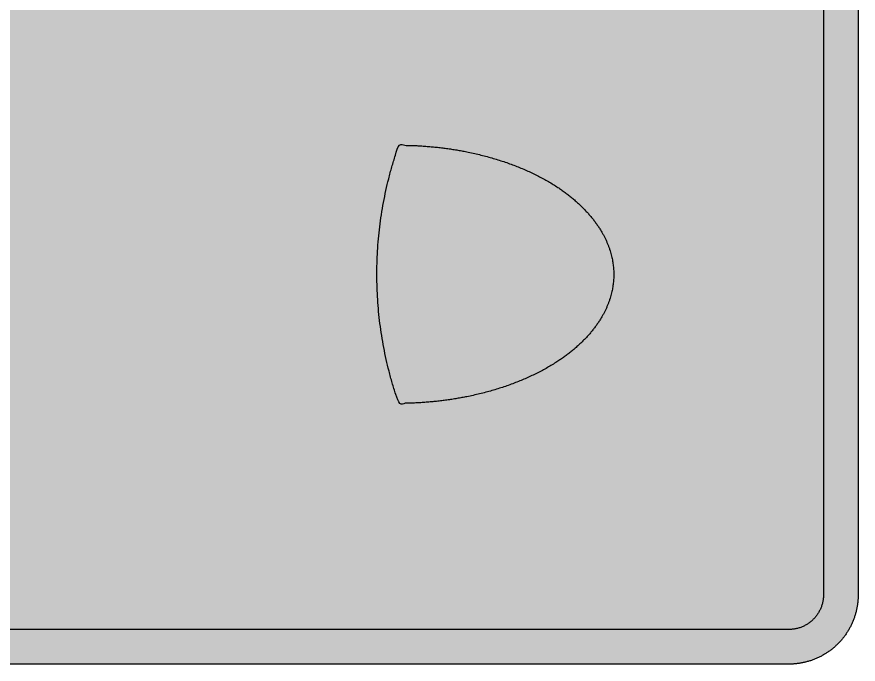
# Model space of a CAD drawing. Header units: metres. Extents: x -11.9 to 26.2, y 3.5 to 34.9.
# Drawn here: x 0.77 to 8.47, y 10 to 15.92 of the extents above; entities that cross this region are included whole.
import ezdxf

# ---------------------------------------------------------------- set-up
doc = ezdxf.new("R2010")
doc.units = ezdxf.units.M

msp = doc.modelspace()

# ---------------------------------------------------------------- hatches: boundary and pattern name
at = {"true_color": 0xf1efea}
h = msp.add_hatch(color=7, dxfattribs=at)
h.dxf.hatch_style = 1
h.paths.add_polyline_path([(8.0838, 34.8811), (8.106, 34.8711), (8.1266, 34.8607), (8.145, 34.8507), (8.165, 34.8389), (8.18, 34.8292), (8.1997, 34.8159), (8.2219, 34.7994), (8.2404, 34.7844), (8.2591, 34.7681), (8.2763, 34.7517), (8.289, 34.7389), (8.305, 34.7217), (8.3128, 34.7127), (8.322, 34.702), (8.3349, 34.6857), (8.3477, 34.6684), (8.3611, 34.6491), (8.3722, 34.6316), (8.384, 34.6116), (8.3956, 34.5904), (8.4067, 34.5678), (8.4154, 34.5485), (8.4252, 34.5242), (8.4343, 34.4989), (8.4413, 34.4761), (8.4473, 34.4543), (8.4534, 34.4278), (8.4584, 34.4011), (8.4629, 34.3692), (8.4649, 34.3455), (8.4663, 34.3221), (8.4666, 34.3062), (8.4666, 34.2983), (8.4666, 22.4667), (8.4667, 10.6204), (8.4655, 10.5954), (8.4636, 10.572), (8.4609, 10.549), (8.4563, 10.5196), (8.4513, 10.4958), (8.4456, 10.4725), (8.4375, 10.444), (8.4268, 10.4129), (8.4212, 10.3991), (8.4154, 10.3848), (8.4058, 10.3634), (8.3952, 10.3421), (8.384, 10.3216), (8.3712, 10.2999), (8.3605, 10.2833), (8.3477, 10.2648), (8.3328, 10.2447), (8.319, 10.2278), (8.3128, 10.2205), (8.3033, 10.2095), (8.2851, 10.1902), (8.2694, 10.1748), (8.2544, 10.161), (8.2461, 10.1538), (8.2353, 10.1446), (8.2156, 10.129), (8.2014, 10.1186), (8.1825, 10.1056), (8.1649, 10.0943), (8.145, 10.0826), (8.1283, 10.0735), (8.1079, 10.063), (8.0831, 10.0517), (8.0536, 10.0398), (8.0385, 10.0346), (8.0253, 10.0301), (7.9992, 10.0223), (7.9783, 10.0171), (7.9561, 10.0122), (7.9332, 10.0081), (7.9148, 10.0054), (7.8946, 10.003), (7.8711, 10.0011), (7.8474, 10), (7.8317, 10), (-7.8317, 10), (-7.8473, 10), (-7.8707, 10.0011), (-7.8943, 10.0029), (-7.9178, 10.0057), (-7.947, 10.0103), (-7.9714, 10.0155), (-7.9935, 10.0208), (-8.0225, 10.0291), (-8.0384, 10.0346), (-8.0536, 10.0398), (-8.0675, 10.0454), (-8.0818, 10.0512), (-8.106, 10.0621), (-8.1268, 10.0726), (-8.145, 10.0826), (-8.1649, 10.0943), (-8.1825, 10.1056), (-8.2043, 10.1206), (-8.2274, 10.1381), (-8.2481, 10.1554), (-8.2669, 10.1725), (-8.2819, 10.187), (-8.302, 10.208), (-8.3128, 10.2205), (-8.322, 10.2313), (-8.3349, 10.2476), (-8.3477, 10.2647), (-8.3636, 10.2879), (-8.3735, 10.3038), (-8.384, 10.3216), (-8.396, 10.3436), (-8.4066, 10.365), (-8.4122, 10.3777), (-8.4182, 10.3913), (-8.4273, 10.4145), (-8.432, 10.4282), (-8.437, 10.4428), (-8.4415, 10.4577), (-8.4435, 10.4652), (-8.4475, 10.4797), (-8.4524, 10.5005), (-8.4563, 10.5205), (-8.4598, 10.5409), (-8.4628, 10.5644), (-8.4646, 10.5828), (-8.466, 10.6035), (-8.4667, 10.627), (-8.4667, 22.4666), (-8.4667, 34.3076), (-8.466, 34.3299), (-8.4644, 34.3535), (-8.4612, 34.383), (-8.4571, 34.4091), (-8.4526, 34.4317), (-8.4477, 34.4527), (-8.4435, 34.468), (-8.4404, 34.4794), (-8.4322, 34.5051), (-8.4233, 34.5292), (-8.4183, 34.5413), (-8.4123, 34.5557), (-8.4015, 34.5788), (-8.3954, 34.5904), (-8.3879, 34.6049), (-8.3752, 34.6269), (-8.3625, 34.647), (-8.3489, 34.6668), (-8.3362, 34.684), (-8.322, 34.7019), (-8.3128, 34.7127), (-8.3065, 34.72), (-8.2907, 34.7372), (-8.2779, 34.7501), (-8.2634, 34.7641), (-8.2449, 34.7806), (-8.2294, 34.7933), (-8.2088, 34.8093), (-8.1852, 34.826), (-8.165, 34.8389), (-8.145, 34.8507), (-8.1284, 34.8597), (-8.1079, 34.8702), (-8.0851, 34.8806), (-8.0746, 34.8849), (-8.0613, 34.8905), (-8.0379, 34.899), (-8.0165, 34.9058), (-7.9966, 34.9115), (-7.9721, 34.9178), (-7.9411, 34.924), (-7.9152, 34.9278), (-7.8922, 34.9305), (-7.8689, 34.9323), (-7.8475, 34.9332), (-7.8317, 34.9333), (7.8386, 34.9333), (7.8631, 34.9326), (7.8867, 34.931), (7.9117, 34.9283), (7.9404, 34.9241), (7.9561, 34.921), (7.9713, 34.9179), (7.9864, 34.9141), (7.9964, 34.9116), (8.0226, 34.9041), (8.0385, 34.8986), (8.0479, 34.8954), (8.0653, 34.8888), (8.0747, 34.8849)])
h.paths.add_polyline_path([(8.1492, 10.6258), (8.1477, 10.6025), (8.1446, 10.5796), (8.1391, 10.5545), (8.1321, 10.5317), (8.1244, 10.5113), (8.1148, 10.4908), (8.1038, 10.471), (8.0911, 10.4516), (8.0768, 10.4328), (8.0621, 10.4164), (8.0448, 10.3994), (8.0264, 10.384), (8.0101, 10.3722), (7.9909, 10.36), (7.9686, 10.3482), (7.9469, 10.3388), (7.9256, 10.3314), (7.9042, 10.3256), (7.881, 10.321), (7.856, 10.3182), (7.8357, 10.3174), (-7.847, 10.3175), (-7.8732, 10.32), (-7.8944, 10.3235), (-7.9145, 10.3283), (-7.9343, 10.3342), (-7.9553, 10.3422), (-7.9768, 10.3522), (-7.996, 10.3631), (-8.0151, 10.3756), (-8.0338, 10.3899), (-8.0509, 10.4051), (-8.0658, 10.4202), (-8.0808, 10.4377), (-8.0956, 10.4581), (-8.107, 10.4764), (-8.118, 10.4972), (-8.127, 10.5176), (-8.1351, 10.5404), (-8.1415, 10.5644), (-8.1459, 10.5876), (-8.1485, 10.6104), (-8.1492, 10.6287), (-8.1492, 22.4666), (-8.1492, 34.3091), (-8.1477, 34.3318), (-8.1442, 34.3556), (-8.1396, 34.377), (-8.1329, 34.3996), (-8.1244, 34.4219), (-8.1148, 34.4425), (-8.1034, 34.463), (-8.0916, 34.4809), (-8.0772, 34.4998), (-8.0612, 34.518), (-8.0405, 34.5379), (-8.0216, 34.5529), (-8.0023, 34.5663), (-7.9831, 34.5776), (-7.962, 34.5881), (-7.9409, 34.5967), (-7.9188, 34.604), (-7.8945, 34.6097), (-7.8712, 34.6136), (-7.847, 34.6156), (-7.8317, 34.6158), (7.8413, 34.6158), (7.865, 34.6143), (7.8898, 34.6107), (7.9124, 34.6056), (7.9329, 34.5995), (7.9553, 34.591), (7.9759, 34.5814), (7.997, 34.5696), (8.0157, 34.5572), (8.0332, 34.5439), (8.0503, 34.5288), (8.0673, 34.5113), (8.0816, 34.4943), (8.0951, 34.4759), (8.1074, 34.4561), (8.1184, 34.4352), (8.1277, 34.4137), (8.1353, 34.3922), (8.1413, 34.3692), (8.1456, 34.3476), (8.1484, 34.3227), (8.1492, 34.3025), (8.1492, 22.4667)], flags=16)
at = {"true_color": 0x9b9b9b}
h = msp.add_hatch(color=253, dxfattribs=at)
h.dxf.hatch_style = 1
h.paths.add_polyline_path([(8.1492, 22.4667), (8.1492, 34.2983), (8.149, 34.3065), (8.1487, 34.3146), (8.1482, 34.3227), (8.1475, 34.3307), (8.1466, 34.3387), (8.1455, 34.3466), (8.1442, 34.3545), (8.1427, 34.3623), (8.141, 34.37), (8.1391, 34.3777), (8.1371, 34.3852), (8.1348, 34.3927), (8.1325, 34.4001), (8.1299, 34.4075), (8.1272, 34.4147), (8.1242, 34.4219), (8.1211, 34.4289), (8.1179, 34.436), (8.1144, 34.4428), (8.1108, 34.4496), (8.1071, 34.4563), (8.1031, 34.4629), (8.0991, 34.4694), (8.0949, 34.4758), (8.0906, 34.4821), (8.0861, 34.4882), (8.0814, 34.4943), (8.0766, 34.5003), (8.0718, 34.5061), (8.0666, 34.5118), (8.0615, 34.5173), (8.0561, 34.5228), (8.0507, 34.5281), (8.0452, 34.5333), (8.0394, 34.5384), (8.0336, 34.5433), (8.0277, 34.548), (8.0216, 34.5527), (8.0154, 34.5572), (8.0092, 34.5615), (8.0028, 34.5658), (7.9963, 34.5698), (7.9897, 34.5737), (7.983, 34.5775), (7.9762, 34.581), (7.9693, 34.5845), (7.9623, 34.5877), (7.9552, 34.5909), (7.9481, 34.5938), (7.9408, 34.5965), (7.9335, 34.5991), (7.9261, 34.6015), (7.9186, 34.6037), (7.911, 34.6058), (7.9034, 34.6076), (7.8957, 34.6094), (7.8879, 34.6108), (7.88, 34.6121), (7.8721, 34.6133), (7.8641, 34.6142), (7.8561, 34.6149), (7.848, 34.6154), (7.8398, 34.6157), (7.8317, 34.6158), (-7.8317, 34.6158), (-7.8399, 34.6157), (-7.848, 34.6154), (-7.8561, 34.6149), (-7.8642, 34.6142), (-7.8721, 34.6133), (-7.88, 34.6121), (-7.8879, 34.6108), (-7.8956, 34.6094), (-7.9033, 34.6076), (-7.911, 34.6058), (-7.9186, 34.6037), (-7.9261, 34.6015), (-7.9335, 34.5991), (-7.9408, 34.5965), (-7.9481, 34.5938), (-7.9552, 34.5909), (-7.9623, 34.5877), (-7.9693, 34.5845), (-7.9762, 34.581), (-7.9831, 34.5775), (-7.9897, 34.5737), (-7.9963, 34.5698), (-8.0028, 34.5658), (-8.0092, 34.5615), (-8.0154, 34.5572), (-8.0216, 34.5527), (-8.0277, 34.548), (-8.0336, 34.5433), (-8.0394, 34.5384), (-8.0452, 34.5333), (-8.0507, 34.5281), (-8.0562, 34.5228), (-8.0615, 34.5173), (-8.0667, 34.5118), (-8.0717, 34.5061), (-8.0767, 34.5003), (-8.0814, 34.4943), (-8.0861, 34.4882), (-8.0906, 34.4821), (-8.095, 34.4758), (-8.0992, 34.4694), (-8.1032, 34.4629), (-8.1071, 34.4563), (-8.1108, 34.4496), (-8.1144, 34.4428), (-8.1179, 34.436), (-8.1211, 34.4289), (-8.1242, 34.4219), (-8.1271, 34.4147), (-8.1299, 34.4075), (-8.1325, 34.4001), (-8.1349, 34.3927), (-8.1371, 34.3852), (-8.1392, 34.3777), (-8.1411, 34.37), (-8.1428, 34.3623), (-8.1442, 34.3545), (-8.1455, 34.3466), (-8.1467, 34.3387), (-8.1476, 34.3307), (-8.1483, 34.3227), (-8.1488, 34.3146), (-8.1491, 34.3065), (-8.1492, 34.2983), (-8.1492, 22.4666), (-8.1492, 10.635), (-8.1491, 10.6267), (-8.1488, 10.6187), (-8.1483, 10.6105), (-8.1476, 10.6025), (-8.1467, 10.5945), (-8.1455, 10.5866), (-8.1442, 10.5787), (-8.1428, 10.571), (-8.1411, 10.5633), (-8.1392, 10.5556), (-8.1371, 10.548), (-8.1349, 10.5406), (-8.1325, 10.5331), (-8.1299, 10.5258), (-8.1271, 10.5185), (-8.1242, 10.5114), (-8.1211, 10.5043), (-8.1179, 10.4973), (-8.1144, 10.4904), (-8.1108, 10.4836), (-8.1071, 10.4769), (-8.1032, 10.4703), (-8.0992, 10.4638), (-8.095, 10.4574), (-8.0906, 10.4512), (-8.0861, 10.445), (-8.0814, 10.4389), (-8.0767, 10.433), (-8.0717, 10.4272), (-8.0667, 10.4215), (-8.0615, 10.4159), (-8.0562, 10.4105), (-8.0507, 10.4051), (-8.0452, 10.4), (-8.0394, 10.3949), (-8.0336, 10.39), (-8.0277, 10.3852), (-8.0216, 10.3805), (-8.0154, 10.376), (-8.0092, 10.3717), (-8.0028, 10.3675), (-7.9963, 10.3634), (-7.9897, 10.3595), (-7.9831, 10.3558), (-7.9762, 10.3522), (-7.9693, 10.3488), (-7.9623, 10.3455), (-7.9552, 10.3424), (-7.9481, 10.3395), (-7.9408, 10.3367), (-7.9335, 10.3341), (-7.9261, 10.3318), (-7.9186, 10.3295), (-7.911, 10.3274), (-7.9033, 10.3256), (-7.8956, 10.3239), (-7.8879, 10.3224), (-7.88, 10.3211), (-7.8721, 10.32), (-7.8642, 10.3191), (-7.8561, 10.3184), (-7.848, 10.3179), (-7.8399, 10.3176), (-7.8317, 10.3175), (7.8317, 10.3174), (7.8398, 10.3176), (7.848, 10.3179), (7.8561, 10.3184), (7.8641, 10.3191), (7.8721, 10.32), (7.88, 10.3211), (7.8879, 10.3224), (7.8957, 10.3239), (7.9034, 10.3256), (7.911, 10.3274), (7.9186, 10.3295), (7.9261, 10.3318), (7.9335, 10.3341), (7.9408, 10.3367), (7.9481, 10.3395), (7.9552, 10.3424), (7.9623, 10.3455), (7.9693, 10.3488), (7.9762, 10.3522), (7.983, 10.3558), (7.9897, 10.3595), (7.9963, 10.3634), (8.0028, 10.3675), (8.0092, 10.3717), (8.0154, 10.376), (8.0216, 10.3805), (8.0277, 10.3852), (8.0336, 10.39), (8.0394, 10.3949), (8.0452, 10.4), (8.0507, 10.4051), (8.0561, 10.4105), (8.0615, 10.4159), (8.0666, 10.4215), (8.0718, 10.4272), (8.0766, 10.433), (8.0814, 10.4389), (8.0861, 10.445), (8.0906, 10.4512), (8.0949, 10.4574), (8.0991, 10.4638), (8.1031, 10.4703), (8.1071, 10.4769), (8.1108, 10.4836), (8.1144, 10.4904), (8.1179, 10.4973), (8.1211, 10.5043), (8.1242, 10.5114), (8.1272, 10.5185), (8.1299, 10.5258), (8.1325, 10.5331), (8.1348, 10.5406), (8.1371, 10.548), (8.1391, 10.5556), (8.141, 10.5633), (8.1427, 10.571), (8.1442, 10.5787), (8.1455, 10.5866), (8.1466, 10.5945), (8.1475, 10.6025), (8.1482, 10.6105), (8.1487, 10.6187), (8.149, 10.6267), (8.1492, 10.635)])
at = {"true_color": 0xf1efea}
msp.add_hatch(color=7, dxfattribs=at).paths.add_polyline_path([(7.1491, 15.8175), (-7.1492, 15.8175), (-7.1492, 11.3175), (7.1491, 11.3175)])
at = {"true_color": 0x9b9b9b}
h = msp.add_hatch(color=253, dxfattribs=at)
h.dxf.hatch_style = 1
edge = h.paths.add_edge_path()
edge.add_spline(control_points=[(5.6564, 14.4031), (5.2856, 14.6239), (4.7856, 14.7489), (4.2648, 14.7489)], knot_values=[1, 1, 1, 1, 2, 2, 2, 2], weights=[1, 1, 1, 1], degree=3, periodic=0)
edge.add_spline(control_points=[(4.2648, 14.7489), (4.1317, 14.3676), (4.0644, 13.9695), (4.0648, 13.5656)], knot_values=[2, 2, 2, 2, 2.336523, 2.336523, 2.336523, 2.336523], weights=[1, 0.990585, 0.990585, 1], degree=3, periodic=0)
edge.add_spline(control_points=[(4.0648, 13.5656), (4.0644, 13.1631), (4.1317, 12.7663), (4.2648, 12.3864)], knot_values=[2.336523, 2.336523, 2.336523, 2.336523, 2.674195, 2.674195, 2.674195, 2.674195], weights=[1, 0.990521, 0.990521, 1], degree=3, periodic=0)
edge.add_spline(control_points=[(4.2648, 12.3864), (4.7856, 12.3864), (5.2856, 12.5114), (5.6564, 12.7323)], knot_values=[2.674195, 2.674195, 2.674195, 2.674195, 3.674195, 3.674195, 3.674195, 3.674195], weights=[1, 1, 1, 1], degree=3, periodic=0)
edge.add_spline(control_points=[(5.6564, 12.7323), (6.0231, 12.9531), (6.2314, 13.2531), (6.2314, 13.5656)], knot_values=[3.674195, 3.674195, 3.674195, 3.674195, 4.674195, 4.674195, 4.674195, 4.674195], weights=[1, 1, 1, 1], degree=3, periodic=0)
edge.add_spline(control_points=[(6.2314, 13.5656), (6.2314, 13.8781), (6.0231, 14.1781), (5.6564, 14.4031)], knot_values=[0, 0, 0, 0, 1, 1, 1, 1], weights=[1, 1, 1, 1], degree=3, periodic=0)

# ---------------------------------------------------------------- linework, layer by layer
at = {"color": 253, "true_color": 0x9b9b9b}
for p, q in [((4.2648, 14.7489), (4.2648, 14.7489)), ((4.0648, 13.5656), (4.0648, 13.5656))]:
    msp.add_line(p, q, dxfattribs=at)
at = {"color": 146, "true_color": 0x005b8c}
msp.add_lwpolyline([(8.1492, 22.4667), (8.1492, 10.635), (8.149, 10.6267), (8.1487, 10.6187), (8.1482, 10.6105), (8.1475, 10.6025), (8.1466, 10.5945), (8.1455, 10.5866), (8.1442, 10.5787), (8.1427, 10.571), (8.141, 10.5633), (8.1391, 10.5556), (8.1371, 10.548), (8.1348, 10.5406), (8.1325, 10.5331), (8.1299, 10.5258), (8.1272, 10.5185), (8.1242, 10.5114), (8.1211, 10.5043), (8.1179, 10.4973), (8.1144, 10.4904), (8.1108, 10.4836), (8.1071, 10.4769), (8.1031, 10.4703), (8.0991, 10.4638), (8.0949, 10.4574), (8.0906, 10.4512), (8.0861, 10.445), (8.0814, 10.4389), (8.0766, 10.433), (8.0718, 10.4272), (8.0666, 10.4215), (8.0615, 10.4159), (8.0561, 10.4105), (8.0507, 10.4051), (8.0452, 10.4), (8.0394, 10.3949), (8.0336, 10.39), (8.0277, 10.3852), (8.0216, 10.3805), (8.0154, 10.376), (8.0092, 10.3717), (8.0028, 10.3675), (7.9963, 10.3634), (7.9897, 10.3595), (7.983, 10.3558), (7.9762, 10.3522), (7.9693, 10.3488), (7.9623, 10.3455), (7.9552, 10.3424), (7.9481, 10.3395), (7.9408, 10.3367), (7.9335, 10.3341), (7.9261, 10.3318), (7.9186, 10.3295), (7.911, 10.3274), (7.9034, 10.3256), (7.8957, 10.3239), (7.8879, 10.3224), (7.88, 10.3211), (7.8721, 10.32), (7.8641, 10.3191), (7.8561, 10.3184), (7.848, 10.3179), (7.8398, 10.3176), (7.8317, 10.3174), (-7.8317, 10.3175)], dxfattribs=at)
at = {"color": 7, "true_color": 0xf1efea}
msp.add_lwpolyline([(8.4666, 22.4667), (8.4667, 10.635), (8.4666, 10.627), (8.4665, 10.6192), (8.4662, 10.6113), (8.4659, 10.6035), (8.4654, 10.5957), (8.4649, 10.5878), (8.4643, 10.58), (8.4636, 10.5722), (8.4627, 10.5644), (8.4618, 10.5566), (8.4608, 10.5489), (8.4597, 10.5412), (8.4585, 10.5335), (8.4572, 10.5258), (8.4558, 10.5182), (8.4544, 10.5105), (8.4528, 10.5028), (8.4511, 10.4953), (8.4493, 10.4878), (8.4475, 10.4802), (8.4456, 10.4727), (8.4435, 10.4652), (8.4414, 10.4577), (8.4392, 10.4503), (8.4369, 10.4429), (8.4345, 10.4355), (8.432, 10.4282), (8.4294, 10.4208), (8.4268, 10.4135), (8.4241, 10.4063), (8.4212, 10.3991), (8.4183, 10.392), (8.4153, 10.3848), (8.4122, 10.3777), (8.409, 10.3706), (8.4057, 10.3636), (8.4024, 10.3566), (8.399, 10.3497), (8.3955, 10.3428), (8.3919, 10.336), (8.3881, 10.3291), (8.3844, 10.3223), (8.3805, 10.3156), (8.3766, 10.3089), (8.3726, 10.3023), (8.3685, 10.2957), (8.3643, 10.2892), (8.3599, 10.2826), (8.3556, 10.2762), (8.3512, 10.2698), (8.3467, 10.2634), (8.342, 10.2572), (8.3374, 10.2509), (8.3327, 10.2447), (8.3278, 10.2386), (8.3228, 10.2325), (8.3179, 10.2265), (8.3128, 10.2205), (8.3077, 10.2146), (8.3024, 10.2087), (8.2971, 10.2029), (8.2917, 10.1972), (8.2863, 10.1916), (8.2807, 10.1859), (8.2751, 10.1804), (8.2694, 10.1749), (8.2637, 10.1695), (8.2579, 10.1642), (8.252, 10.1589), (8.2461, 10.1538), (8.2402, 10.1487), (8.2341, 10.1437), (8.228, 10.1388), (8.2219, 10.134), (8.2157, 10.1292), (8.2094, 10.1245), (8.2032, 10.1199), (8.1968, 10.1154), (8.1904, 10.111), (8.184, 10.1066), (8.1774, 10.1023), (8.1709, 10.0981), (8.1643, 10.094), (8.1577, 10.0901), (8.151, 10.0861), (8.1443, 10.0822), (8.1375, 10.0785), (8.1307, 10.0747), (8.1238, 10.0712), (8.1169, 10.0677), (8.11, 10.0642), (8.103, 10.0608), (8.096, 10.0576), (8.0889, 10.0544), (8.0818, 10.0513), (8.0747, 10.0483), (8.0675, 10.0454), (8.0602, 10.0425), (8.053, 10.0398), (8.0458, 10.0371), (8.0385, 10.0346), (8.0311, 10.0321), (8.0237, 10.0297), (8.0164, 10.0274), (8.0089, 10.0252), (8.0014, 10.0231), (7.994, 10.021), (7.9864, 10.0191), (7.9789, 10.0173), (7.9713, 10.0155), (7.9637, 10.0139), (7.9561, 10.0123), (7.9485, 10.0108), (7.9408, 10.0094), (7.9331, 10.0081), (7.9255, 10.0069), (7.9177, 10.0058), (7.91, 10.0048), (7.9022, 10.0039), (7.8944, 10.003), (7.8866, 10.0024), (7.8788, 10.0017), (7.871, 10.0012), (7.8631, 10.0008), (7.8553, 10.0004), (7.8474, 10.0001), (7.8395, 10), (7.8317, 10), (-7.8317, 10)], dxfattribs=at)
at = {"color": 253, "true_color": 0x9b9b9b}
msp.add_rational_spline([(6.2314, 13.5656), (6.2314, 13.8781), (6.0231, 14.1781), (5.6564, 14.4031), (5.2856, 14.6239), (4.7856, 14.7489), (4.2648, 14.7489), (4.1317, 14.3676), (4.0644, 13.9695), (4.0648, 13.5656), (4.0644, 13.1631), (4.1317, 12.7663), (4.2648, 12.3864), (4.7856, 12.3864), (5.2856, 12.5114), (5.6564, 12.7323), (6.0231, 12.9531), (6.2314, 13.2531), (6.2314, 13.5656)], [1, 1, 1, 1, 1, 1, 1, 0.990584916893, 0.990584916893, 1, 0.990520721549, 0.990520721549, 1, 1, 1, 1, 1, 1, 1], degree=3, knots=[0, 0, 0, 0, 1, 1, 1, 2, 2, 2, 2.336523, 2.336523, 2.336523, 2.674195, 2.674195, 2.674195, 3.674195, 3.674195, 3.674195, 4.674195, 4.674195, 4.674195, 4.674195], dxfattribs=at)
for points in [[(2.4939, 13.9198), (3.7731, 14.1948), (2.4939, 14.1948), (3.7731, 14.4698)], [(2.4939, 13.4073), (3.7731, 13.6823), (2.4939, 13.6823), (3.7731, 13.9614)], [(2.4939, 12.8989), (3.7731, 13.1739), (2.4939, 13.1739), (3.7731, 13.4489)], [(2.4939, 12.3864), (3.7731, 12.6614), (2.4939, 12.6614), (3.7731, 12.9364)]]:
    msp.add_solid(points, dxfattribs=at)

doc.saveas('drawing.dxf')
